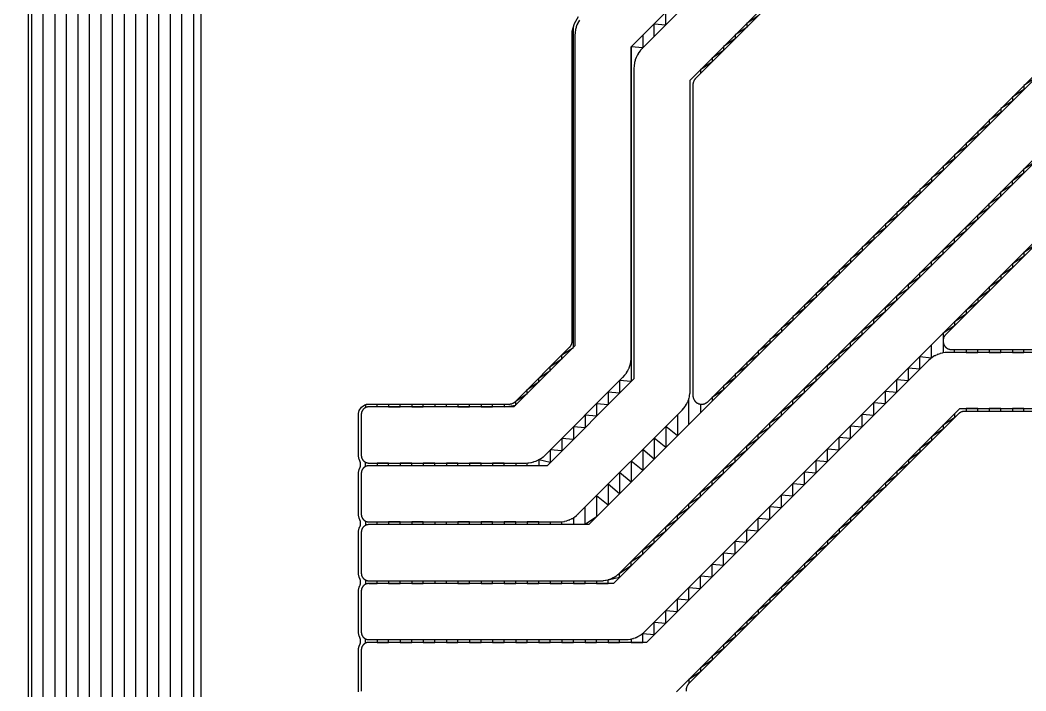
# Model space of a CAD drawing. Header units: metres. Extents: x 141.4 to 191.3, y -114.8 to -61.9.
# Drawn here: x 174.16 to 185.26, y -77.85 to -70.44 of the extents above; entities that cross this region are included whole.
import ezdxf

# ---------------------------------------------------------------- set-up
doc = ezdxf.new("R2010")
doc.units = ezdxf.units.M

msp = doc.modelspace()

# ---------------------------------------------------------------- linework, layer by layer
for points in [[(177.925, -75.248), (177.925, -75.25), (177.925, -75.252), (177.925, -75.254), (177.925, -75.256), (177.926, -75.258), (177.926, -75.26), (177.926, -75.263), (177.927, -75.265), (177.927, -75.267), (177.928, -75.269), (177.928, -75.271), (177.929, -75.273), (177.929, -75.275), (177.93, -75.277), (177.931, -75.279), (177.931, -75.281), (177.932, -75.282), (177.933, -75.284), (177.934, -75.286), (177.935, -75.288), (177.936, -75.29), (177.937, -75.292), (177.938, -75.293), (177.939, -75.295), (177.941, -75.297), (177.942, -75.299), (177.943, -75.3), (177.944, -75.302), (177.946, -75.304), (177.947, -75.305), (177.948, -75.307), (177.95, -75.308), (177.951, -75.31), (177.953, -75.311), (177.954, -75.312), (177.956, -75.314), (177.958, -75.315), (177.959, -75.316), (177.961, -75.317), (177.963, -75.319), (177.965, -75.32), (177.966, -75.321), (177.968, -75.322), (177.97, -75.323), (177.972, -75.324), (177.974, -75.325), (177.976, -75.326), (177.977, -75.327), (177.979, -75.327), (177.981, -75.328), (177.983, -75.329), (177.985, -75.329), (177.987, -75.33), (177.989, -75.33), (177.991, -75.331), (177.993, -75.331), (177.995, -75.332), (177.998, -75.332), (178, -75.332), (178.002, -75.333), (178.004, -75.333), (178.006, -75.333), (178.008, -75.333), (178.01, -75.333), (178.806, -75.333), (178.806, -75.333), (178.808, -75.333), (178.81, -75.333), (179.739, -75.333), (179.741, -75.333), (179.743, -75.333), (179.765, -75.332), (179.767, -75.332), (179.769, -75.332), (179.771, -75.331), (179.774, -75.331), (179.795, -75.328), (179.797, -75.328), (179.799, -75.327), (179.802, -75.327), (179.804, -75.326), (179.825, -75.321), (179.827, -75.32), (179.829, -75.32), (179.831, -75.319), (179.833, -75.318), (179.854, -75.311), (179.856, -75.31), (179.858, -75.31), (179.86, -75.309), (179.861, -75.308), (179.881, -75.298), (179.883, -75.297), (179.885, -75.296), (179.887, -75.295), (179.889, -75.294), (179.908, -75.283), (179.91, -75.282), (179.911, -75.281), (179.913, -75.28), (179.915, -75.278), (179.932, -75.265), (179.934, -75.264), (179.936, -75.263), (179.937, -75.261), (179.939, -75.26), (179.955, -75.245), (179.957, -75.244), (179.958, -75.242), (180.813, -74.387), (180.815, -74.386), (180.816, -74.384), (180.831, -74.368), (180.832, -74.366), (180.834, -74.365), (180.835, -74.363), (180.836, -74.361), (180.849, -74.344), (180.851, -74.342), (180.852, -74.34), (180.853, -74.339), (180.854, -74.337), (180.865, -74.318), (180.866, -74.316), (180.867, -74.314), (180.868, -74.312), (180.869, -74.31), (180.879, -74.29), (180.88, -74.289), (180.881, -74.287), (180.881, -74.285), (180.882, -74.283), (180.889, -74.262), (180.889, -74.262), (180.89, -74.26), (180.891, -74.258), (180.891, -74.256), (180.892, -74.254), (180.897, -74.233), (180.898, -74.231), (180.898, -74.228), (180.899, -74.226), (180.899, -74.224), (180.902, -74.203), (180.902, -74.2), (180.903, -74.198), (180.903, -74.196), (180.903, -74.194), (180.904, -74.172), (180.904, -74.17), (180.904, -74.168), (180.904, -70.74), (186.757, -64.888)], [(174.287, -65.08), (174.287, -87.218), (174.16, -87.218), (174.16, -86.706)], [(174.16, -86.171), (174.16, -86.361), (174.415, -87.218), (174.415, -65.08), (174.542, -65.08), (174.542, -87.218), (174.67, -87.218), (174.67, -65.08), (174.797, -65.08), (174.797, -87.22)], [(174.251, -86.075), (174.251, -65.08), (176.155, -65.08), (176.155, -88.292)], [(174.925, -87.243), (174.925, -65.08), (175.052, -65.08), (175.052, -87.299)], [(175.18, -87.399), (175.18, -65.08), (175.307, -65.08), (175.307, -87.526)], [(175.435, -87.654), (175.435, -65.08), (175.562, -65.08), (175.562, -87.781)], [(175.69, -87.909), (175.69, -65.08), (175.817, -65.08), (175.817, -88.036)], [(175.945, -88.164), (175.945, -65.08), (176.072, -65.08), (176.072, -88.291)], [(185.201, -66.583), (181.026, -70.758), (181.024, -70.759), (181.023, -70.761), (181.008, -70.777), (181.007, -70.779), (181.005, -70.78), (181.004, -70.782), (181.003, -70.784), (180.99, -70.801), (180.988, -70.803), (180.987, -70.805), (180.986, -70.806), (180.985, -70.808), (180.974, -70.827), (180.973, -70.829), (180.972, -70.831), (180.971, -70.833), (180.97, -70.835), (180.96, -70.855), (180.959, -70.856), (180.958, -70.858), (180.958, -70.86), (180.957, -70.862), (180.95, -70.883), (180.95, -70.883), (180.949, -70.885), (180.948, -70.887), (180.948, -70.889), (180.947, -70.891), (180.942, -70.912), (180.941, -70.914), (180.941, -70.917), (180.94, -70.919), (180.94, -70.921), (180.937, -70.942), (180.937, -70.945), (180.936, -70.947), (180.936, -70.949), (180.936, -70.951), (180.935, -70.973), (180.935, -70.975), (180.935, -70.977), (180.935, -74.405), (179.977, -75.363), (178.81, -75.363), (178.808, -75.363), (178.806, -75.363), (178.806, -75.363), (178.01, -75.363)], [(178.737, -75.363), (178.737, -75.333), (178.61, -75.333), (178.61, -75.363), (178.482, -75.363), (178.482, -75.333), (178.355, -75.333), (178.355, -75.363), (178.227, -75.363), (178.227, -75.333), (178.1, -75.333), (178.1, -75.363), (178.01, -75.363), (178.008, -75.363), (178.006, -75.363), (178.004, -75.363), (178.002, -75.363), (178, -75.364), (177.998, -75.364), (177.995, -75.364), (177.993, -75.365), (177.991, -75.365), (177.989, -75.366), (177.987, -75.366), (177.985, -75.367), (177.983, -75.367), (177.981, -75.368), (177.979, -75.369), (177.977, -75.369), (177.976, -75.37), (177.974, -75.371), (177.972, -75.372), (177.97, -75.373), (177.968, -75.374), (177.966, -75.375), (177.965, -75.376), (177.963, -75.377), (177.961, -75.379), (177.959, -75.38), (177.958, -75.381), (177.956, -75.382), (177.954, -75.384), (177.953, -75.385), (177.951, -75.386), (177.95, -75.388), (177.948, -75.389), (177.947, -75.391), (177.946, -75.392), (177.944, -75.394), (177.943, -75.396), (177.942, -75.397), (177.941, -75.399), (177.939, -75.401), (177.938, -75.403), (177.937, -75.404), (177.936, -75.406), (177.935, -75.408), (177.934, -75.41), (177.933, -75.412), (177.932, -75.414), (177.931, -75.415), (177.931, -75.417), (177.93, -75.419), (177.929, -75.421), (177.929, -75.423), (177.928, -75.425), (177.928, -75.427), (177.927, -75.429), (177.927, -75.431), (177.926, -75.433), (177.926, -75.436), (177.926, -75.438), (177.925, -75.44), (177.925, -75.442), (177.925, -75.444), (177.925, -75.446), (177.925, -75.448), (177.925, -75.898), (177.925, -75.9), (177.925, -75.902), (177.925, -75.904), (177.925, -75.906), (177.926, -75.908), (177.926, -75.91), (177.926, -75.913), (177.927, -75.915), (177.927, -75.917), (177.928, -75.919), (177.928, -75.921), (177.929, -75.923), (177.929, -75.925), (177.93, -75.927), (177.931, -75.929), (177.931, -75.931), (177.932, -75.932), (177.933, -75.934), (177.934, -75.936), (177.935, -75.938), (177.936, -75.94), (177.937, -75.942), (177.938, -75.943), (177.939, -75.945), (177.941, -75.947), (177.942, -75.949), (177.943, -75.95), (177.944, -75.952), (177.946, -75.954), (177.947, -75.955), (177.948, -75.957), (177.95, -75.958), (177.951, -75.96), (177.953, -75.961), (177.954, -75.962), (177.956, -75.964), (177.958, -75.965), (177.959, -75.966), (177.961, -75.967), (177.963, -75.969), (177.965, -75.97), (177.966, -75.971), (177.968, -75.972), (177.97, -75.973), (177.972, -75.974), (177.974, -75.975), (177.976, -75.976), (177.977, -75.977), (177.979, -75.977), (177.981, -75.978), (177.983, -75.979), (177.985, -75.979), (177.987, -75.98), (177.989, -75.98), (177.991, -75.981), (177.993, -75.981), (177.995, -75.982), (177.998, -75.982), (178, -75.982), (178.002, -75.983), (178.004, -75.983), (178.006, -75.983), (178.008, -75.983), (178.01, -75.983), (178.806, -75.983), (178.806, -75.983), (178.808, -75.983), (178.81, -75.983), (180.105, -75.983), (180.107, -75.983), (180.109, -75.983), (180.131, -75.982), (180.133, -75.982), (180.135, -75.982), (180.137, -75.981), (180.14, -75.981), (180.161, -75.978), (180.163, -75.978), (180.165, -75.977), (180.168, -75.977), (180.17, -75.976), (180.191, -75.971), (180.193, -75.97), (180.195, -75.97), (180.197, -75.969), (180.199, -75.968), (180.22, -75.961), (180.222, -75.96), (180.224, -75.96), (180.226, -75.959), (180.227, -75.958), (180.247, -75.948), (180.249, -75.947), (180.251, -75.946), (180.253, -75.945), (180.255, -75.944), (180.274, -75.933), (180.276, -75.932), (180.277, -75.931), (180.279, -75.93), (180.281, -75.928), (180.298, -75.915), (180.3, -75.914), (180.302, -75.913), (180.303, -75.911), (180.305, -75.91), (180.321, -75.895), (180.323, -75.894), (180.324, -75.892), (181.464, -74.752), (181.466, -74.751), (181.467, -74.749), (181.482, -74.733), (181.483, -74.731), (181.485, -74.73), (181.486, -74.728), (181.487, -74.726), (181.5, -74.709), (181.502, -74.707), (181.503, -74.705), (181.504, -74.704), (181.505, -74.702), (181.516, -74.683), (181.517, -74.681), (181.518, -74.679), (181.519, -74.677), (181.52, -74.675), (181.53, -74.655), (181.531, -74.654), (181.532, -74.652), (181.532, -74.65), (181.533, -74.648), (181.54, -74.627), (181.54, -74.627), (181.541, -74.627), (181.541, -74.625), (181.542, -74.623), (181.542, -74.621), (181.543, -74.619), (181.548, -74.598), (181.549, -74.596), (181.549, -74.593), (181.55, -74.591), (181.55, -74.589), (181.553, -74.568), (181.553, -74.565), (181.554, -74.563), (181.554, -74.561), (181.554, -74.559), (181.555, -74.537), (181.555, -74.535), (181.555, -74.533), (181.555, -71.105), (185.548, -67.112)], [(185.533, -67.171), (181.614, -71.09), (181.612, -71.091), (181.611, -71.093), (181.61, -71.094), (181.608, -71.096), (181.607, -71.098), (181.606, -71.099), (181.604, -71.101), (181.603, -71.103), (181.602, -71.104), (181.601, -71.106), (181.6, -71.108), (181.599, -71.11), (181.598, -71.112), (181.597, -71.114), (181.596, -71.115), (181.595, -71.117), (181.592, -71.125), (181.591, -71.127), (181.59, -71.129), (181.59, -71.131), (181.589, -71.133), (181.589, -71.135), (181.588, -71.137), (181.588, -71.139), (181.587, -71.141), (181.587, -71.143), (181.586, -71.146), (181.586, -71.148), (181.586, -71.15), (181.586, -71.152), (181.586, -71.154), (181.586, -71.156), (181.586, -71.158), (181.586, -74.588), (181.586, -74.59), (181.586, -74.592), (181.586, -74.594), (181.586, -74.596), (181.586, -74.598), (181.586, -74.6), (181.587, -74.602), (181.587, -74.604), (181.588, -74.606), (181.588, -74.608), (181.589, -74.61), (181.589, -74.612), (181.59, -74.614), (181.59, -74.616), (181.591, -74.618), (181.592, -74.62), (181.595, -74.628), (181.596, -74.63), (181.597, -74.632), (181.598, -74.634), (181.599, -74.636), (181.6, -74.638), (181.601, -74.64), (181.602, -74.641), (181.603, -74.643), (181.604, -74.645), (181.606, -74.647), (181.607, -74.648), (181.608, -74.65), (181.61, -74.651), (181.611, -74.653), (181.612, -74.655), (181.614, -74.656), (181.615, -74.658), (181.617, -74.659), (181.618, -74.66), (181.62, -74.662), (181.622, -74.663), (181.623, -74.664), (181.625, -74.665), (181.627, -74.667), (181.628, -74.668), (181.63, -74.669), (181.632, -74.67), (181.634, -74.671), (181.636, -74.672), (181.638, -74.673), (181.639, -74.674), (181.641, -74.674), (181.649, -74.678), (181.651, -74.679), (181.653, -74.679), (181.655, -74.68), (181.657, -74.681), (181.659, -74.681), (181.661, -74.682), (181.663, -74.682), (181.665, -74.683), (181.667, -74.683), (181.67, -74.683), (181.672, -74.684), (181.674, -74.684), (181.676, -74.684), (181.678, -74.684), (181.68, -74.684), (181.682, -74.684), (181.684, -74.684), (181.686, -74.684), (181.688, -74.684), (181.69, -74.684), (181.692, -74.684), (181.694, -74.683), (181.697, -74.683), (181.699, -74.683), (181.701, -74.682), (181.703, -74.682), (181.705, -74.681), (181.707, -74.681), (181.709, -74.68), (181.711, -74.679), (181.713, -74.679), (181.715, -74.678), (181.723, -74.674), (181.725, -74.674), (181.726, -74.673), (181.728, -74.672), (181.73, -74.671), (181.732, -74.67), (181.734, -74.669), (181.736, -74.668), (181.737, -74.667), (181.739, -74.665), (181.741, -74.664), (181.742, -74.663), (181.744, -74.662), (181.746, -74.66), (181.747, -74.659), (181.749, -74.658), (181.75, -74.656), (186.73, -69.676)], [(186.807, -69.642), (180.436, -76.013), (178.81, -76.013), (178.808, -76.013), (178.806, -76.013), (178.806, -76.013), (178.01, -76.013), (178.008, -76.013), (178.006, -76.013), (178.004, -76.013), (178.002, -76.013), (178, -76.014), (177.998, -76.014), (177.995, -76.014), (177.993, -76.015), (177.991, -76.015), (177.989, -76.016), (177.987, -76.016), (177.985, -76.017), (177.983, -76.017), (177.981, -76.018), (177.979, -76.019), (177.977, -76.019), (177.976, -76.02), (177.974, -76.021), (177.972, -76.022), (177.97, -76.023), (177.968, -76.024), (177.966, -76.025), (177.965, -76.026), (177.963, -76.027), (177.961, -76.029), (177.959, -76.03), (177.958, -76.031), (177.956, -76.032), (177.954, -76.034), (177.953, -76.035), (177.951, -76.036), (177.95, -76.038), (177.948, -76.039), (177.947, -76.041), (177.946, -76.042), (177.944, -76.044), (177.943, -76.046), (177.942, -76.047), (177.941, -76.049), (177.939, -76.051), (177.938, -76.053), (177.937, -76.054), (177.936, -76.056), (177.935, -76.058), (177.934, -76.06), (177.933, -76.062), (177.932, -76.064), (177.931, -76.065), (177.931, -76.067), (177.93, -76.069), (177.929, -76.071), (177.929, -76.073), (177.928, -76.075), (177.928, -76.077), (177.927, -76.079), (177.927, -76.081), (177.926, -76.083), (177.926, -76.086), (177.926, -76.088), (177.925, -76.09), (177.925, -76.092), (177.925, -76.094), (177.925, -76.096), (177.925, -76.098), (177.925, -76.548)], [(177.925, -76.548), (177.925, -76.55), (177.925, -76.552), (177.925, -76.554), (177.925, -76.556), (177.926, -76.558), (177.926, -76.56), (177.926, -76.563), (177.927, -76.565), (177.927, -76.567), (177.928, -76.569), (177.928, -76.571), (177.929, -76.573), (177.929, -76.575), (177.93, -76.577), (177.931, -76.579), (177.931, -76.581), (177.932, -76.582), (177.933, -76.584), (177.934, -76.586), (177.935, -76.588), (177.936, -76.59), (177.937, -76.592), (177.938, -76.593), (177.939, -76.595), (177.941, -76.597), (177.942, -76.599), (177.943, -76.6), (177.944, -76.602), (177.946, -76.604), (177.947, -76.605), (177.948, -76.607), (177.95, -76.608), (177.951, -76.61), (177.953, -76.611), (177.954, -76.612), (177.956, -76.614), (177.958, -76.615), (177.959, -76.616), (177.961, -76.617), (177.963, -76.619), (177.965, -76.62), (177.966, -76.621), (177.968, -76.622), (177.97, -76.623), (177.972, -76.624), (177.974, -76.625), (177.976, -76.626), (177.977, -76.627), (177.979, -76.627), (177.981, -76.628), (177.983, -76.629), (177.985, -76.629), (177.987, -76.63), (177.989, -76.63), (177.991, -76.631), (177.993, -76.631), (177.995, -76.632), (177.998, -76.632), (178, -76.632), (178.002, -76.633), (178.004, -76.633), (178.006, -76.633), (178.008, -76.633), (178.01, -76.633), (178.806, -76.633), (178.806, -76.633), (178.808, -76.633), (178.81, -76.633), (180.565, -76.633), (180.567, -76.633), (180.569, -76.633), (180.591, -76.632), (180.593, -76.632), (180.595, -76.632), (180.597, -76.631), (180.599, -76.631), (180.621, -76.628), (180.623, -76.628), (180.625, -76.627), (180.627, -76.627), (180.629, -76.626), (180.651, -76.621), (180.653, -76.62), (180.655, -76.62), (180.657, -76.619), (180.659, -76.618), (180.68, -76.611), (180.682, -76.61), (180.684, -76.61), (180.685, -76.609), (180.687, -76.608), (180.707, -76.598), (180.709, -76.597), (180.711, -76.596), (180.713, -76.595), (180.715, -76.594), (180.734, -76.583), (180.735, -76.582), (180.737, -76.581), (180.739, -76.58), (180.741, -76.578), (180.758, -76.565), (180.76, -76.564), (180.762, -76.563), (180.763, -76.561), (180.765, -76.56), (180.781, -76.545), (180.783, -76.544), (180.784, -76.542), (187.194, -70.132)], [(181.16, -70.623), (181.16, -70.485), (181.287, -70.496), (181.287, -70.357)], [(177.894, -77.859), (177.894, -77.387), (177.896, -77.379), (177.901, -77.353), (177.902, -77.352), (177.903, -77.35), (177.904, -77.348), (177.905, -77.346), (177.906, -77.344), (177.907, -77.343), (177.908, -77.341), (177.909, -77.339), (177.91, -77.337), (177.912, -77.333), (177.912, -77.331), (177.913, -77.329), (177.914, -77.327), (177.914, -77.325), (177.915, -77.323), (177.916, -77.321), (177.916, -77.319), (177.916, -77.317), (177.917, -77.315), (177.917, -77.313), (177.917, -77.311), (177.918, -77.309), (177.918, -77.306), (177.918, -77.304), (177.918, -77.302), (177.918, -77.3), (177.918, -77.298), (177.918, -77.296), (177.918, -77.294), (177.918, -77.292), (177.917, -77.29), (177.917, -77.288), (177.917, -77.286), (177.916, -77.284), (177.915, -77.275), (177.914, -77.273), (177.914, -77.271), (177.913, -77.269), (177.913, -77.267), (177.912, -77.265), (177.911, -77.263), (177.911, -77.261), (177.91, -77.259), (177.909, -77.257), (177.908, -77.255), (177.907, -77.253), (177.906, -77.252), (177.905, -77.25), (177.904, -77.248), (177.903, -77.246), (177.902, -77.244), (177.901, -77.243), (177.894, -77.209), (177.894, -76.737), (177.901, -76.703), (177.902, -76.702), (177.903, -76.7), (177.904, -76.698), (177.905, -76.696), (177.906, -76.694), (177.907, -76.693), (177.908, -76.691), (177.909, -76.689), (177.91, -76.687), (177.912, -76.683), (177.912, -76.681), (177.913, -76.679), (177.914, -76.677), (177.914, -76.675), (177.915, -76.673), (177.916, -76.671), (177.916, -76.669), (177.916, -76.667), (177.917, -76.665), (177.917, -76.663), (177.917, -76.661), (177.918, -76.659), (177.918, -76.656), (177.918, -76.654), (177.918, -76.652), (177.918, -76.65), (177.918, -76.648), (177.918, -76.646), (177.918, -76.644), (177.918, -76.642), (177.917, -76.64), (177.917, -76.638), (177.917, -76.636), (177.916, -76.634), (177.915, -76.625), (177.914, -76.623), (177.914, -76.621), (177.913, -76.619), (177.913, -76.617), (177.912, -76.615), (177.911, -76.613), (177.911, -76.611), (177.91, -76.609), (177.909, -76.607), (177.908, -76.605), (177.907, -76.603), (177.906, -76.602), (177.905, -76.6), (177.904, -76.598), (177.903, -76.596), (177.902, -76.594), (177.901, -76.593), (177.894, -76.559), (177.894, -76.087), (177.901, -76.053), (177.902, -76.052), (177.903, -76.05), (177.904, -76.048), (177.905, -76.046), (177.906, -76.044), (177.907, -76.043), (177.908, -76.041), (177.909, -76.039), (177.91, -76.037), (177.912, -76.033), (177.912, -76.031), (177.913, -76.029), (177.914, -76.027), (177.914, -76.025), (177.915, -76.023), (177.916, -76.021), (177.916, -76.019), (177.916, -76.017), (177.917, -76.015), (177.917, -76.013), (177.917, -76.011), (177.918, -76.009), (177.918, -76.006), (177.918, -76.004), (177.918, -76.002), (177.918, -76), (177.918, -75.998), (177.918, -75.996), (177.918, -75.994), (177.918, -75.992), (177.917, -75.99), (177.917, -75.988), (177.917, -75.986), (177.916, -75.984), (177.915, -75.975), (177.914, -75.973), (177.914, -75.971), (177.913, -75.969), (177.913, -75.967), (177.912, -75.965), (177.911, -75.963), (177.911, -75.961), (177.91, -75.959), (177.909, -75.957), (177.908, -75.955), (177.907, -75.953), (177.906, -75.952), (177.905, -75.95), (177.904, -75.948), (177.903, -75.946), (177.902, -75.944), (177.901, -75.943), (177.894, -75.909), (177.894, -75.437), (177.901, -75.403), (177.902, -75.402), (177.903, -75.4), (177.904, -75.398), (177.905, -75.396), (177.906, -75.394), (177.907, -75.393), (177.908, -75.391), (177.909, -75.389), (177.91, -75.387), (177.912, -75.383), (177.912, -75.381), (177.913, -75.379), (177.914, -75.377), (177.914, -75.375), (177.915, -75.373), (177.916, -75.371), (177.916, -75.369), (177.916, -75.367), (177.917, -75.365), (177.917, -75.363), (177.917, -75.361), (177.918, -75.359), (177.918, -75.356), (177.918, -75.354), (177.918, -75.352), (177.918, -75.35), (177.918, -75.348), (177.918, -75.346), (177.918, -75.344), (177.918, -75.342), (177.917, -75.34), (177.917, -75.338), (177.917, -75.336), (177.916, -75.334), (177.915, -75.325), (177.914, -75.323), (177.914, -75.321), (177.913, -75.319), (177.913, -75.317), (177.912, -75.315), (177.911, -75.313), (177.911, -75.311), (177.91, -75.309), (177.909, -75.307), (177.908, -75.305), (177.907, -75.303), (177.906, -75.302), (177.905, -75.3), (177.904, -75.298), (177.903, -75.296), (177.902, -75.294), (177.901, -75.293), (177.894, -75.259), (177.894, -74.787), (177.901, -74.753), (177.927, -74.715), (177.965, -74.689), (177.984, -74.685), (177.999, -74.682), (179.558, -74.682), (179.56, -74.682), (179.562, -74.682), (179.564, -74.682), (179.566, -74.682), (179.568, -74.682), (179.57, -74.682), (179.573, -74.681), (179.575, -74.681), (179.577, -74.68), (179.579, -74.68), (179.581, -74.679), (179.583, -74.679), (179.585, -74.678), (179.587, -74.678), (179.589, -74.677), (179.591, -74.676), (179.599, -74.673), (179.601, -74.672), (179.602, -74.671), (179.604, -74.67), (179.606, -74.669), (179.608, -74.668), (179.61, -74.667), (179.612, -74.666), (179.613, -74.665), (179.615, -74.664), (179.617, -74.662), (179.618, -74.661), (179.62, -74.66), (179.622, -74.658), (179.623, -74.657), (179.625, -74.656), (179.626, -74.654), (180.225, -74.055), (180.227, -74.054), (180.228, -74.052), (180.229, -74.051), (180.231, -74.049), (180.232, -74.047), (180.233, -74.046), (180.235, -74.044), (180.236, -74.042), (180.237, -74.041), (180.238, -74.039), (180.239, -74.037), (180.24, -74.035), (180.241, -74.033), (180.242, -74.031), (180.243, -74.03), (180.244, -74.028), (180.247, -74.02), (180.248, -74.018), (180.249, -74.016), (180.249, -74.014), (180.25, -74.012), (180.25, -74.01), (180.251, -74.008), (180.251, -74.006), (180.252, -74.004), (180.252, -74.002), (180.253, -73.999), (180.253, -73.997), (180.253, -73.995), (180.253, -73.993), (180.253, -73.991), (180.253, -73.989), (180.253, -73.987), (180.253, -70.567), (180.277, -70.481), (180.322, -70.403)], [(180.334, -70.443), (180.323, -70.462), (180.322, -70.464), (180.321, -70.466), (180.32, -70.468), (180.319, -70.47), (180.309, -70.49), (180.308, -70.491), (180.307, -70.493), (180.307, -70.495), (180.306, -70.497), (180.299, -70.518), (180.299, -70.518), (180.298, -70.518), (180.298, -70.52), (180.297, -70.522), (180.297, -70.524), (180.296, -70.526), (180.291, -70.547), (180.29, -70.549), (180.29, -70.552), (180.289, -70.554), (180.289, -70.556), (180.286, -70.577), (180.286, -70.58), (180.285, -70.582), (180.285, -70.584), (180.285, -70.586), (180.284, -70.608), (180.284, -70.61), (180.284, -70.612), (180.284, -74.04), (179.611, -74.713), (178.81, -74.713), (178.808, -74.713), (178.806, -74.713), (178.806, -74.713), (178.01, -74.713), (178.008, -74.713), (178.006, -74.713), (178.004, -74.713), (178.002, -74.713), (178, -74.714), (177.998, -74.714), (177.995, -74.714), (177.993, -74.715), (177.991, -74.715), (177.989, -74.716), (177.987, -74.716), (177.985, -74.717), (177.983, -74.717), (177.981, -74.718), (177.979, -74.719), (177.977, -74.719), (177.976, -74.72), (177.974, -74.721), (177.972, -74.722), (177.97, -74.723), (177.968, -74.724), (177.966, -74.725), (177.965, -74.726), (177.963, -74.727), (177.961, -74.729), (177.959, -74.73), (177.958, -74.731), (177.956, -74.732), (177.954, -74.734), (177.953, -74.735), (177.951, -74.736), (177.95, -74.738), (177.948, -74.739), (177.947, -74.741), (177.946, -74.742), (177.944, -74.744), (177.943, -74.746), (177.942, -74.747), (177.941, -74.749), (177.939, -74.751), (177.938, -74.753), (177.937, -74.754), (177.936, -74.756), (177.935, -74.758), (177.934, -74.76), (177.933, -74.762), (177.932, -74.764), (177.931, -74.765), (177.931, -74.767), (177.93, -74.769), (177.929, -74.771), (177.929, -74.773), (177.928, -74.775), (177.928, -74.777), (177.927, -74.779), (177.927, -74.781), (177.926, -74.783), (177.926, -74.786), (177.926, -74.788), (177.925, -74.79), (177.925, -74.792), (177.925, -74.794), (177.925, -74.796), (177.925, -74.798), (177.925, -75.248)], [(182.307, -70.396), (182.18, -70.481), (182.18, -70.524), (182.052, -70.608), (182.052, -70.651), (181.925, -70.736), (181.925, -70.779), (181.797, -70.863), (181.797, -70.906), (181.67, -70.991), (181.67, -71.034)], [(178.865, -74.713), (178.865, -74.682), (178.992, -74.682), (178.992, -74.713), (179.12, -74.713), (179.12, -74.682), (179.247, -74.682), (179.247, -74.713), (179.375, -74.713), (179.375, -74.682), (179.502, -74.682), (179.502, -74.713), (179.63, -74.693), (179.63, -74.65), (179.757, -74.566), (179.757, -74.523), (179.885, -74.438), (179.885, -74.395), (180.012, -74.311), (180.012, -74.268), (180.14, -74.183), (180.14, -74.14), (180.267, -74.056), (180.267, -70.515)], [(181.032, -70.612), (181.032, -70.751), (180.905, -70.74), (180.905, -74.434), (180.777, -74.423), (180.777, -74.562), (180.65, -74.551), (180.65, -74.689), (180.522, -74.678), (180.522, -74.817), (180.395, -74.806), (180.395, -74.944), (180.267, -74.933), (180.267, -75.072), (180.14, -75.061), (180.14, -75.199), (180.012, -75.188), (180.012, -75.327), (179.885, -75.297), (179.885, -75.363), (179.757, -75.363), (179.757, -75.332)], [(185.367, -71.082), (185.24, -71.166), (185.24, -71.209), (185.112, -71.294), (185.112, -71.337), (184.985, -71.421), (184.985, -71.464), (184.857, -71.549), (184.857, -71.592), (184.73, -71.676), (184.73, -71.719), (184.602, -71.804), (184.602, -71.847), (184.475, -71.931), (184.475, -71.974), (184.347, -72.059), (184.347, -72.102), (184.22, -72.186), (184.22, -72.229), (184.092, -72.314), (184.092, -72.357), (183.965, -72.441), (183.965, -72.484), (183.837, -72.569), (183.837, -72.612), (183.71, -72.696), (183.71, -72.739), (183.582, -72.824), (183.582, -72.867), (183.455, -72.951), (183.455, -72.994), (183.327, -73.079), (183.327, -73.122), (183.2, -73.206), (183.2, -73.249), (183.072, -73.334), (183.072, -73.377), (182.945, -73.461), (182.945, -73.504), (182.817, -73.589), (182.817, -73.632), (182.69, -73.716), (182.69, -73.759), (182.562, -73.844), (182.562, -73.887), (182.435, -73.971), (182.435, -74.014), (182.307, -74.099), (182.307, -74.142), (182.18, -74.226), (182.18, -74.269), (182.052, -74.354), (182.052, -74.397), (181.925, -74.481), (181.925, -74.524), (181.797, -74.609), (181.797, -74.652)], [(185.709, -71.663), (180.709, -76.663), (178.81, -76.663), (178.808, -76.663), (178.806, -76.663), (178.806, -76.663), (178.01, -76.663), (178.1, -76.663), (178.1, -76.633), (178.227, -76.633), (178.227, -76.663), (178.355, -76.663), (178.355, -76.633), (178.482, -76.633), (178.482, -76.663), (178.61, -76.663), (178.61, -76.633), (178.737, -76.633), (178.737, -76.663)], [(178.865, -76.663), (178.865, -76.633), (178.992, -76.633), (178.992, -76.663), (179.12, -76.663), (179.12, -76.633), (179.247, -76.633), (179.247, -76.663), (179.375, -76.663), (179.375, -76.633), (179.502, -76.633), (179.502, -76.663), (179.63, -76.663), (179.63, -76.633), (179.757, -76.633), (179.757, -76.663), (179.885, -76.663), (179.885, -76.633), (180.012, -76.633), (180.012, -76.663), (180.14, -76.663), (180.14, -76.633), (180.267, -76.633), (180.267, -76.663), (180.395, -76.663), (180.395, -76.633), (180.522, -76.633), (180.522, -76.663), (180.65, -76.663), (180.65, -76.621), (180.777, -76.594), (180.777, -76.548), (180.905, -76.466), (180.905, -76.421), (181.032, -76.339), (181.032, -76.294), (181.16, -76.211), (181.16, -76.166), (181.287, -76.084), (181.287, -76.039), (181.415, -75.956), (181.415, -75.911), (181.542, -75.829), (181.542, -75.784), (181.67, -75.701), (181.67, -75.656), (181.797, -75.574), (181.797, -75.529), (181.925, -75.446), (181.925, -75.401), (182.052, -75.319), (182.052, -75.274), (182.18, -75.191), (182.18, -75.146), (182.307, -75.064), (182.307, -75.019), (182.435, -74.936), (182.435, -74.891), (182.562, -74.809), (182.562, -74.764), (182.69, -74.681), (182.69, -74.636), (182.817, -74.554), (182.817, -74.509), (182.945, -74.426), (182.945, -74.381), (183.072, -74.299), (183.072, -74.254), (183.2, -74.171), (183.2, -74.126), (183.327, -74.044), (183.327, -73.999), (183.455, -73.916), (183.455, -73.871), (183.582, -73.789), (183.582, -73.744), (183.71, -73.661), (183.71, -73.616), (183.837, -73.534), (183.837, -73.489), (183.965, -73.406), (183.965, -73.361), (184.092, -73.279), (184.092, -73.234), (184.22, -73.151), (184.22, -73.106), (184.347, -73.024), (184.347, -72.979), (184.475, -72.896), (184.475, -72.851), (184.602, -72.769), (184.602, -72.724), (184.73, -72.641), (184.73, -72.596), (184.857, -72.514), (184.857, -72.469), (184.985, -72.386), (184.985, -72.341), (185.112, -72.259), (185.112, -72.214), (185.24, -72.131), (185.24, -72.086), (185.367, -72.004)], [(178.01, -76.663), (178.008, -76.663), (178.006, -76.663), (178.004, -76.663), (178.002, -76.663), (178, -76.664), (177.998, -76.664), (177.995, -76.664), (177.993, -76.665), (177.991, -76.665), (177.989, -76.666), (177.987, -76.666), (177.985, -76.667), (177.983, -76.667), (177.981, -76.668), (177.979, -76.669), (177.977, -76.669), (177.976, -76.67), (177.974, -76.671), (177.972, -76.672), (177.97, -76.673), (177.968, -76.674), (177.966, -76.675), (177.965, -76.676), (177.963, -76.677), (177.961, -76.679), (177.959, -76.68), (177.958, -76.681), (177.956, -76.682), (177.954, -76.684), (177.953, -76.685), (177.951, -76.686), (177.95, -76.688), (177.948, -76.689), (177.947, -76.691), (177.946, -76.692), (177.944, -76.694), (177.943, -76.696), (177.942, -76.697), (177.941, -76.699), (177.939, -76.701), (177.938, -76.703), (177.937, -76.704), (177.936, -76.706), (177.935, -76.708), (177.934, -76.71), (177.933, -76.712), (177.932, -76.714), (177.931, -76.715), (177.931, -76.717), (177.93, -76.719), (177.929, -76.721), (177.929, -76.723), (177.928, -76.725), (177.928, -76.727), (177.927, -76.729), (177.927, -76.731), (177.926, -76.733), (177.926, -76.736), (177.926, -76.738), (177.925, -76.74), (177.925, -76.742), (177.925, -76.744), (177.925, -76.746), (177.925, -76.748), (177.925, -77.198), (177.925, -77.2), (177.925, -77.202), (177.925, -77.204), (177.925, -77.206), (177.926, -77.208), (177.926, -77.21), (177.926, -77.213), (177.927, -77.215), (177.927, -77.217), (177.928, -77.219), (177.928, -77.221), (177.929, -77.223), (177.929, -77.225), (177.93, -77.227), (177.931, -77.229), (177.931, -77.231), (177.932, -77.232), (177.933, -77.234), (177.934, -77.236), (177.935, -77.238), (177.936, -77.24), (177.937, -77.242), (177.938, -77.243), (177.939, -77.245), (177.941, -77.247), (177.942, -77.249), (177.943, -77.25), (177.944, -77.252), (177.946, -77.254), (177.947, -77.255), (177.948, -77.257), (177.95, -77.258), (177.951, -77.26), (177.953, -77.261), (177.954, -77.262), (177.956, -77.264), (177.958, -77.265), (177.959, -77.266), (177.961, -77.267), (177.963, -77.269), (177.965, -77.27), (177.966, -77.271), (177.968, -77.272), (177.97, -77.273), (177.972, -77.274), (177.974, -77.275), (177.976, -77.276), (177.977, -77.277), (177.979, -77.277), (177.981, -77.278), (177.983, -77.279), (177.985, -77.279), (177.987, -77.28), (177.989, -77.28), (177.991, -77.281), (177.993, -77.281), (177.995, -77.282), (177.998, -77.282), (178, -77.282), (178.002, -77.283), (178.004, -77.283), (178.006, -77.283), (178.008, -77.283), (178.01, -77.283), (178.806, -77.283), (178.806, -77.283), (178.808, -77.283), (178.81, -77.283), (180.837, -77.283), (180.839, -77.283), (180.841, -77.283), (180.863, -77.282), (180.865, -77.282), (180.867, -77.282), (180.869, -77.281), (180.872, -77.281), (180.893, -77.278), (180.895, -77.278), (180.897, -77.277), (180.9, -77.277), (180.902, -77.276), (180.923, -77.271), (180.925, -77.27), (180.927, -77.27), (180.929, -77.269), (180.931, -77.268), (180.952, -77.261), (180.954, -77.26), (180.956, -77.26), (180.958, -77.259), (180.959, -77.258), (180.979, -77.248), (180.981, -77.247), (180.983, -77.246), (180.985, -77.245), (180.987, -77.244), (181.006, -77.233), (181.008, -77.232), (181.009, -77.231), (181.011, -77.23), (181.013, -77.228), (181.03, -77.215), (181.032, -77.214), (181.034, -77.213), (181.035, -77.211), (181.037, -77.21), (181.053, -77.195), (181.055, -77.194), (181.056, -77.192), (186.056, -72.192)], [(186.041, -72.251), (184.375, -73.917), (184.373, -73.918), (184.372, -73.92), (184.371, -73.921), (184.369, -73.923), (184.368, -73.925), (184.367, -73.926), (184.365, -73.928), (184.364, -73.93), (184.363, -73.931), (184.362, -73.933), (184.361, -73.935), (184.36, -73.937), (184.359, -73.939), (184.358, -73.941), (184.357, -73.942), (184.356, -73.944), (184.353, -73.952), (184.352, -73.954), (184.351, -73.956), (184.351, -73.958), (184.35, -73.96), (184.35, -73.962), (184.349, -73.964), (184.349, -73.966), (184.348, -73.968), (184.348, -73.97), (184.347, -73.973), (184.347, -73.975), (184.347, -73.977), (184.347, -73.979), (184.347, -73.981), (184.347, -73.983), (184.347, -73.985), (184.347, -73.987), (184.347, -73.989), (184.347, -73.991), (184.347, -73.993), (184.347, -73.995), (184.347, -73.997), (184.348, -74), (184.348, -74.002), (184.349, -74.004), (184.349, -74.006), (184.35, -74.008), (184.35, -74.01), (184.351, -74.012), (184.351, -74.014), (184.352, -74.016), (184.353, -74.018), (184.356, -74.026), (184.357, -74.028), (184.358, -74.029), (184.359, -74.031), (184.36, -74.033), (184.361, -74.035), (184.362, -74.037), (184.363, -74.039), (184.364, -74.04), (184.365, -74.042), (184.367, -74.044), (184.368, -74.045), (184.369, -74.047), (184.371, -74.049), (184.372, -74.05), (184.373, -74.052), (184.375, -74.053), (184.376, -74.055), (184.378, -74.056), (184.379, -74.057), (184.381, -74.059), (184.383, -74.06), (184.384, -74.061), (184.386, -74.063), (184.388, -74.064), (184.389, -74.065), (184.391, -74.066), (184.393, -74.067), (184.395, -74.068), (184.397, -74.069), (184.399, -74.07), (184.4, -74.071), (184.402, -74.072), (184.41, -74.075), (184.412, -74.076), (184.414, -74.077), (184.416, -74.077), (184.418, -74.078), (184.42, -74.078), (184.422, -74.079), (184.424, -74.079), (184.426, -74.08), (184.428, -74.08), (184.431, -74.081), (184.433, -74.081), (184.435, -74.081), (184.437, -74.081), (184.439, -74.081), (184.441, -74.081), (184.443, -74.081), (186.724, -74.081)], [(185.367, -72.924), (185.24, -73.009), (185.24, -73.052), (185.112, -73.136), (185.112, -73.179), (184.985, -73.264), (184.985, -73.307), (184.857, -73.391), (184.857, -73.434), (184.73, -73.519), (184.73, -73.562), (184.602, -73.646), (184.602, -73.689), (184.475, -73.774), (184.475, -73.817), (184.347, -73.901), (184.347, -73.972)], [(180.905, -77.275), (180.905, -77.313), (181.032, -77.313), (181.032, -77.214), (181.16, -77.227), (181.16, -77.089), (181.287, -77.1), (181.287, -76.961), (181.415, -76.972), (181.415, -76.834), (181.542, -76.845), (181.542, -76.706), (181.67, -76.717), (181.67, -76.579), (181.797, -76.59), (181.797, -76.451), (181.925, -76.462), (181.925, -76.324), (182.052, -76.335), (182.052, -76.196), (182.18, -76.207), (182.18, -76.069), (182.307, -76.08), (182.307, -75.941), (182.435, -75.952), (182.435, -75.814), (182.562, -75.825), (182.562, -75.686), (182.69, -75.697), (182.69, -75.559), (182.817, -75.57), (182.817, -75.431), (182.945, -75.442), (182.945, -75.304), (183.072, -75.315), (183.072, -75.176), (183.2, -75.187), (183.2, -75.049), (183.327, -75.06), (183.327, -74.921), (183.455, -74.932), (183.455, -74.794), (183.582, -74.805), (183.582, -74.666), (183.71, -74.677), (183.71, -74.539), (183.837, -74.55), (183.837, -74.411), (183.965, -74.422), (183.965, -74.284), (184.092, -74.295), (184.092, -74.156), (184.22, -74.173), (184.22, -74.029)], [(184.347, -73.998), (184.347, -74.117)], [(186.811, -74.112), (184.404, -74.112), (184.402, -74.112), (184.4, -74.112), (184.378, -74.113), (184.376, -74.113), (184.374, -74.113), (184.372, -74.114), (184.369, -74.114), (184.348, -74.117), (184.346, -74.117), (184.344, -74.118), (184.341, -74.118), (184.339, -74.119), (184.318, -74.124), (184.316, -74.125), (184.314, -74.125), (184.312, -74.126), (184.31, -74.127), (184.289, -74.134), (184.287, -74.135), (184.285, -74.135), (184.283, -74.136), (184.282, -74.137), (184.262, -74.147), (184.26, -74.148), (184.258, -74.149), (184.256, -74.15), (184.254, -74.151), (184.235, -74.162), (184.233, -74.163), (184.232, -74.164), (184.23, -74.165), (184.228, -74.167), (184.211, -74.18), (184.209, -74.181), (184.207, -74.182), (184.206, -74.184), (184.204, -74.185), (184.188, -74.2), (184.186, -74.201), (184.185, -74.203), (181.075, -77.313), (178.81, -77.313), (178.808, -77.313), (178.806, -77.313), (178.806, -77.313), (178.01, -77.313), (178.008, -77.313), (178.006, -77.313), (178.004, -77.313), (178.002, -77.313), (178, -77.314), (177.998, -77.314), (177.995, -77.314), (177.993, -77.315), (177.991, -77.315), (177.989, -77.316), (177.987, -77.316), (177.985, -77.317), (177.983, -77.317), (177.981, -77.318), (177.979, -77.319), (177.977, -77.319), (177.976, -77.32), (177.974, -77.321), (177.972, -77.322), (177.97, -77.323), (177.968, -77.324), (177.966, -77.325), (177.965, -77.326), (177.963, -77.327), (177.961, -77.329), (177.959, -77.33), (177.958, -77.331), (177.956, -77.332), (177.954, -77.334), (177.953, -77.335), (177.951, -77.336), (177.95, -77.338), (177.948, -77.339), (177.947, -77.341), (177.946, -77.342), (177.944, -77.344), (177.943, -77.346), (177.942, -77.347), (177.941, -77.349), (177.939, -77.351), (177.938, -77.353), (177.937, -77.354), (177.936, -77.356), (177.935, -77.358), (177.934, -77.36), (177.933, -77.362), (177.932, -77.364), (177.931, -77.365), (177.931, -77.367), (177.93, -77.369), (177.929, -77.371), (177.929, -77.373), (177.928, -77.375), (177.928, -77.377), (177.927, -77.379), (177.927, -77.381), (177.926, -77.383), (177.926, -77.386), (177.926, -77.388), (177.925, -77.39), (177.925, -77.392), (177.925, -77.394), (177.925, -77.396), (177.925, -77.398), (177.925, -77.848)], [(184.475, -74.112), (184.475, -74.081), (184.602, -74.081), (184.602, -74.112), (184.73, -74.112), (184.73, -74.081), (184.857, -74.081), (184.857, -74.112), (184.985, -74.112), (184.985, -74.081), (185.112, -74.081), (185.112, -74.112), (185.24, -74.112), (185.24, -74.081), (185.367, -74.081)], [(177.972, -74.688), (177.972, -74.722)], [(178.1, -74.713), (178.1, -74.682), (178.227, -74.682), (178.227, -74.713), (178.355, -74.713), (178.355, -74.682), (178.482, -74.682), (178.482, -74.713), (178.61, -74.713), (178.61, -74.682), (178.737, -74.682), (178.737, -74.713)], [(181.67, -74.683), (181.67, -74.779), (181.542, -74.907), (181.542, -74.62)], [(181.415, -74.802), (181.415, -75.034), (181.287, -74.929), (181.287, -75.162), (181.16, -75.057), (181.16, -75.289), (181.032, -75.184), (181.032, -75.417), (180.905, -75.312), (180.905, -75.544), (180.777, -75.439), (180.777, -75.672), (180.65, -75.567), (180.65, -75.799), (180.522, -75.694), (180.522, -75.927), (180.395, -76.013), (180.395, -75.822)], [(181.403, -77.86), (181.419, -77.845), (181.421, -77.844), (181.422, -77.842), (184.532, -74.732), (186.811, -74.732)], [(186.724, -74.763), (184.585, -74.763), (184.583, -74.763), (184.581, -74.763), (184.579, -74.763), (184.577, -74.763), (184.575, -74.763), (184.573, -74.763), (184.57, -74.764), (184.568, -74.764), (184.566, -74.765), (184.564, -74.765), (184.562, -74.766), (184.56, -74.766), (184.558, -74.767), (184.556, -74.767), (184.554, -74.768), (184.552, -74.769), (184.544, -74.772), (184.542, -74.773), (184.541, -74.774), (184.539, -74.775), (184.537, -74.776), (184.535, -74.777), (184.533, -74.778), (184.531, -74.779), (184.53, -74.78), (184.528, -74.781), (184.526, -74.783), (184.525, -74.784), (184.523, -74.785), (184.521, -74.787), (184.52, -74.788), (184.518, -74.789), (184.517, -74.791), (182.509, -76.798), (181.54, -77.768), (181.538, -77.769), (181.537, -77.771), (181.536, -77.772), (181.534, -77.774), (181.533, -77.776), (181.532, -77.777), (181.53, -77.779), (181.529, -77.781), (181.528, -77.782), (181.527, -77.784), (181.526, -77.786), (181.525, -77.788), (181.524, -77.79), (181.523, -77.792), (181.522, -77.793), (181.521, -77.795), (181.518, -77.803), (181.517, -77.805), (181.516, -77.807), (181.516, -77.809), (181.515, -77.811), (181.515, -77.813), (181.514, -77.815), (181.514, -77.817), (181.513, -77.819), (181.513, -77.821), (181.512, -77.824), (181.512, -77.826), (181.512, -77.828), (181.512, -77.83), (181.512, -77.832), (181.512, -77.834), (181.512, -77.836), (181.512, -77.838), (181.512, -77.84), (181.512, -77.842), (181.512, -77.844), (181.512, -77.846), (181.512, -77.848), (181.513, -77.851)], [(184.475, -74.79), (184.475, -74.833), (184.347, -74.917), (184.347, -74.96), (184.22, -75.045), (184.22, -75.088), (184.092, -75.172), (184.092, -75.215), (183.965, -75.3), (183.965, -75.343), (183.837, -75.427), (183.837, -75.47), (183.71, -75.555), (183.71, -75.598), (183.582, -75.682), (183.582, -75.725), (183.455, -75.81), (183.455, -75.853), (183.327, -75.937), (183.327, -75.98), (183.2, -76.065), (183.2, -76.108), (183.072, -76.192), (183.072, -76.235), (182.945, -76.32), (182.945, -76.363), (182.817, -76.447), (182.817, -76.49), (182.69, -76.575), (182.69, -76.618), (182.562, -76.702), (182.562, -76.745), (182.435, -76.83), (182.435, -76.873), (182.307, -76.957), (182.307, -77), (182.18, -77.085), (182.18, -77.128), (182.052, -77.212), (182.052, -77.255), (181.925, -77.34), (181.925, -77.383), (181.797, -77.467), (181.797, -77.51), (181.67, -77.595), (181.67, -77.638), (181.542, -77.722), (181.542, -77.765)], [(185.367, -74.763), (185.24, -74.763), (185.24, -74.732), (185.112, -74.732), (185.112, -74.763), (184.985, -74.763), (184.985, -74.732), (184.857, -74.732), (184.857, -74.763), (184.73, -74.763), (184.73, -74.732), (184.602, -74.732), (184.602, -74.763)], [(177.972, -75.372), (177.972, -75.324)], [(179.63, -75.333), (179.63, -75.363), (179.502, -75.363), (179.502, -75.333), (179.375, -75.333), (179.375, -75.363), (179.247, -75.363), (179.247, -75.333), (179.12, -75.333), (179.12, -75.363), (178.992, -75.363), (178.992, -75.333), (178.865, -75.333), (178.865, -75.363)], [(177.972, -75.974), (177.972, -76.022)], [(178.737, -75.983), (178.737, -76.013), (178.61, -76.013), (178.61, -75.983), (178.482, -75.983), (178.482, -76.013), (178.355, -76.013), (178.355, -75.983), (178.227, -75.983), (178.227, -76.013), (178.1, -76.013), (178.1, -75.983)], [(180.012, -75.983), (180.012, -76.013), (179.885, -76.013), (179.885, -75.983), (179.757, -75.983), (179.757, -76.013), (179.63, -76.013), (179.63, -75.983), (179.502, -75.983), (179.502, -76.013), (179.375, -76.013), (179.375, -75.983), (179.247, -75.983), (179.247, -76.013), (179.12, -76.013), (179.12, -75.983), (178.992, -75.983), (178.992, -76.013), (178.865, -76.013), (178.865, -75.983)], [(180.267, -75.937), (180.267, -76.013), (180.14, -76.013), (180.14, -75.981)], [(177.972, -76.624), (177.972, -76.672)], [(177.972, -77.322), (177.972, -77.274)], [(178.1, -77.283), (178.1, -77.313), (178.227, -77.313), (178.227, -77.283), (178.355, -77.283), (178.355, -77.313), (178.482, -77.313), (178.482, -77.283), (178.61, -77.283), (178.61, -77.313), (178.737, -77.313), (178.737, -77.283)], [(178.865, -77.283), (178.865, -77.313), (178.992, -77.313), (178.992, -77.283), (179.12, -77.283), (179.12, -77.313), (179.247, -77.313), (179.247, -77.283), (179.375, -77.283), (179.375, -77.313), (179.502, -77.313), (179.502, -77.283), (179.63, -77.283), (179.63, -77.313), (179.757, -77.313), (179.757, -77.283), (179.885, -77.283), (179.885, -77.313), (180.012, -77.313), (180.012, -77.283), (180.14, -77.283), (180.14, -77.313), (180.267, -77.313), (180.267, -77.283), (180.395, -77.283), (180.395, -77.313), (180.522, -77.313), (180.522, -77.283), (180.65, -77.283), (180.65, -77.313), (180.777, -77.313), (180.777, -77.283)], [(177.925, -77.848), (177.925, -77.85)]]:
    msp.add_lwpolyline(points)

doc.saveas('drawing.dxf')
